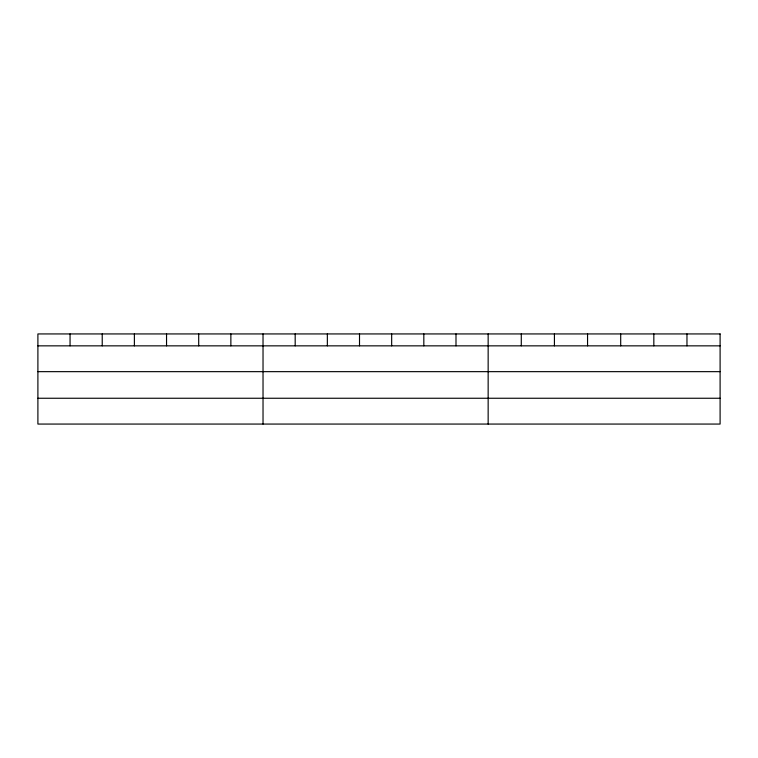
<?xml version="1.0" encoding="UTF-8"?>
<svg xmlns="http://www.w3.org/2000/svg" width="758" height="758" viewBox="0 0 758 758"><rect width="100%" height="100%" fill="white"/><g stroke="black" fill="none" stroke-linecap="round" stroke-linejoin="round"><path stroke-width="1.14" d="M37.9 345.847L720.1 345.847M37.9 371.657L720.1 371.657M37.9 398.253L720.1 398.253M686.966 333.937L686.966 345.847M653.832 333.937L653.832 345.847M620.698 333.937L620.698 345.847M587.554 333.937L587.554 345.847M554.42 333.937L554.42 345.847M521.286 333.937L521.286 345.847M488.152 333.937L488.152 424.063M455.994 333.937L455.994 345.847M423.826 333.937L423.826 345.847M391.668 333.937L391.668 345.847M359.51 333.937L359.51 345.847M327.352 333.937L327.352 345.847M295.184 333.937L295.184 345.847M263.026 333.937L263.026 424.063M230.868 333.937L230.868 345.847M198.7 333.937L198.7 345.847M166.542 333.937L166.542 345.847M134.384 333.937L134.384 345.847M102.226 333.937L102.226 345.847M70.058 333.937L70.058 345.847M720.1 333.937L37.9 333.937L37.9 424.063L720.1 424.063L720.1 333.937"/></g></svg>
